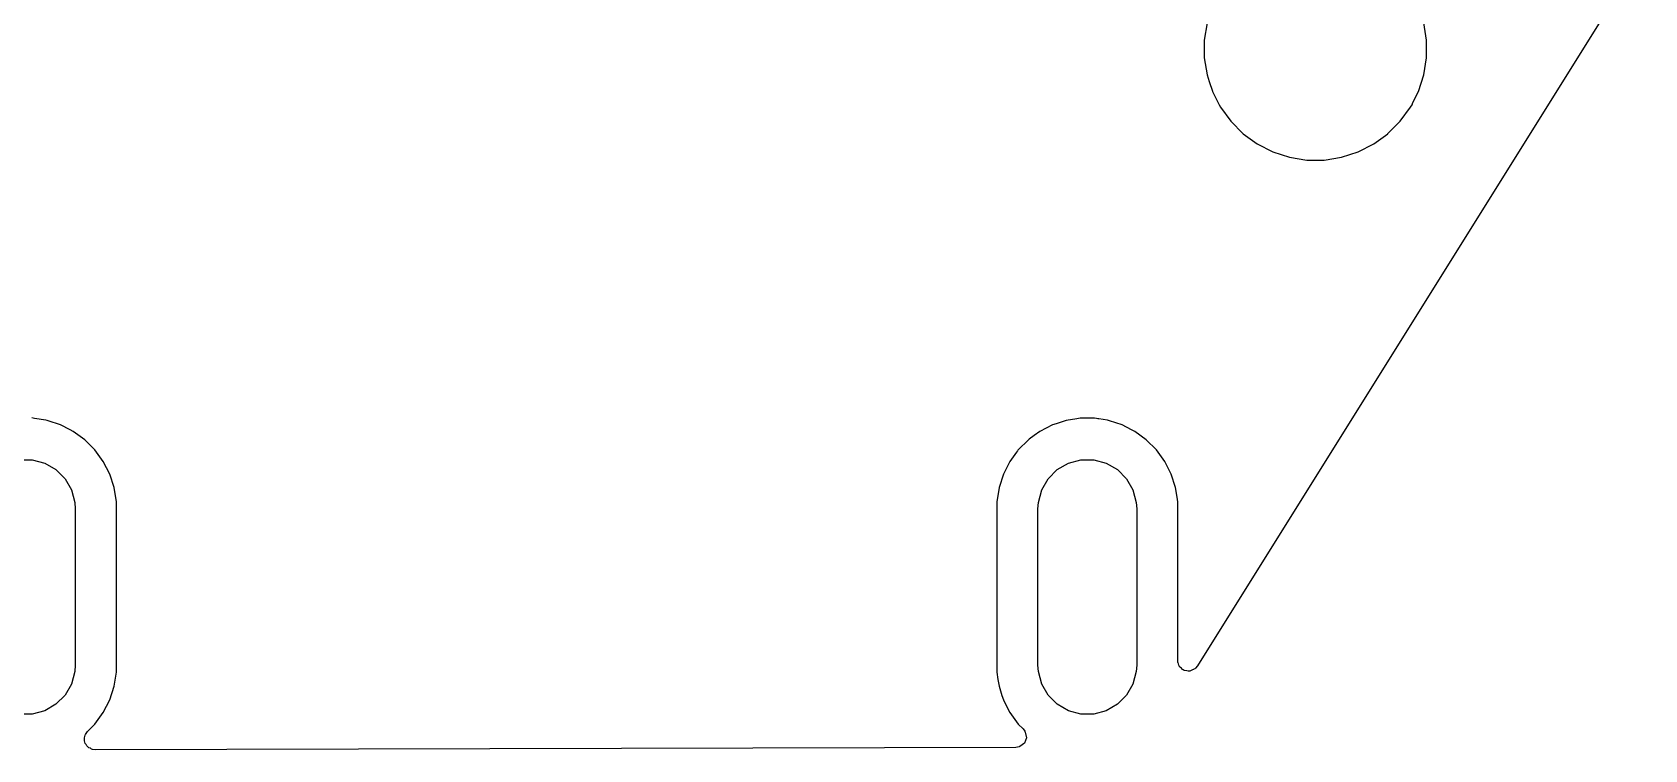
# Model space of a CAD drawing. Header units: millimetres. Extents: x 87.7 to 142.1, y -85.2 to -61.4.
# Drawn here: x 122.31 to 141.9, y -85.12 to -76.4 of the extents above; entities that cross this region are included whole.
import ezdxf

# ---------------------------------------------------------------- set-up
doc = ezdxf.new("R2010")
doc.units = ezdxf.units.MM
doc.layers.add('F.Cu', color=13, linetype='CONTINUOUS', true_color=0xc83434)

msp = doc.modelspace()

# ---------------------------------------------------------------- linework, layer by layer
at = {"layer": 'F.Cu', "linetype": 'CONTINUOUS'}
for p, q in [((141.902059, -75.399353), (136.467111, -84.0999)), ((136.582752, -76.283759), (136.5495, -76.493707)), ((139.2505, -76.493713), (139.217246, -76.283757)), ((136.5495, -76.493707), (136.5495, -76.706291)), ((139.2505, -76.706287), (139.2505, -76.493713)), ((136.5495, -76.706291), (136.582289, -76.913314)), ((139.217246, -76.916243), (139.2505, -76.706287)), ((136.582289, -76.913314), (136.582752, -76.916236)), ((136.582752, -76.916236), (136.582753, -76.916239)), ((136.582753, -76.916239), (136.582754, -76.916243)), ((136.582754, -76.916243), (136.608231, -76.994654)), ((136.608231, -76.994654), (136.647279, -77.114832)), ((139.151557, -77.118412), (139.217246, -76.916243)), ((136.647279, -77.114832), (136.647854, -77.1166)), ((136.647854, -77.1166), (136.648443, -77.118412)), ((136.648443, -77.118412), (136.648445, -77.118416)), ((136.648445, -77.118416), (136.730645, -77.279744)), ((139.08373, -77.251529), (139.151557, -77.118412)), ((136.730645, -77.279744), (136.744951, -77.30782)), ((136.744951, -77.30782), (136.86989, -77.479786)), ((138.930109, -77.479786), (139.055048, -77.30782)), ((139.055047, -77.30782), (139.055051, -77.307816)), ((139.055048, -77.30782), (139.055047, -77.30782)), ((139.055051, -77.307816), (139.055053, -77.30781)), ((139.055053, -77.30781), (139.075445, -77.279744)), ((139.075445, -77.279744), (139.08373, -77.251529)), ((136.86989, -77.479786), (136.869892, -77.479788)), ((136.869892, -77.479788), (137.020216, -77.630112)), ((138.780605, -77.62929), (138.930104, -77.479792)), ((138.930104, -77.479792), (138.930106, -77.479788)), ((138.930106, -77.479788), (138.930109, -77.479786)), ((137.020216, -77.630112), (137.192169, -77.755042)), ((137.192169, -77.755042), (137.192177, -77.755047)), ((137.192177, -77.755047), (137.192179, -77.755048)), ((137.192179, -77.755048), (137.192181, -77.755049)), ((137.192181, -77.755049), (137.192182, -77.75505)), ((137.192182, -77.75505), (137.1922, -77.75506)), ((137.1922, -77.75506), (137.192442, -77.755182)), ((137.192442, -77.755182), (137.381588, -77.851557)), ((138.418412, -77.851557), (138.607816, -77.755051)), ((138.607816, -77.755051), (138.666036, -77.712752)), ((138.666036, -77.712752), (138.779786, -77.630109)), ((138.779786, -77.630109), (138.779788, -77.630106)), ((138.779788, -77.630106), (138.779792, -77.630104)), ((138.779792, -77.630104), (138.779798, -77.630097)), ((138.779798, -77.630097), (138.779848, -77.630062)), ((138.779848, -77.630062), (138.780605, -77.62929)), ((137.381588, -77.851557), (137.583757, -77.917246)), ((137.583757, -77.917246), (137.793713, -77.9505)), ((137.793713, -77.9505), (137.793714, -77.9505)), ((137.793714, -77.9505), (138.006286, -77.9505)), ((138.006286, -77.9505), (138.006287, -77.9505)), ((138.006287, -77.9505), (138.216243, -77.917246)), ((138.216243, -77.917246), (138.418412, -77.851557)), ((122.33489, -81.092711), (122.301168, -81.082284)), ((122.471293, -81.114315), (122.33489, -81.092711)), ((122.4713, -81.114316), (122.471293, -81.114315)), ((122.485697, -81.116597), (122.4713, -81.114316)), ((122.485699, -81.116597), (122.485697, -81.116597)), ((122.485701, -81.116598), (122.485699, -81.116597)), ((122.499216, -81.120989), (122.485701, -81.116598)), ((122.499227, -81.120992), (122.499216, -81.120989)), ((122.650449, -81.170128), (122.499227, -81.120992)), ((134.869862, -81.116739), (134.751071, -81.155338)), ((134.870271, -81.116604), (134.869862, -81.116739)), ((134.870298, -81.116597), (134.870271, -81.116604)), ((135.001725, -81.09578), (134.870298, -81.116597)), ((135.001726, -81.095781), (135.001725, -81.09578)), ((135.041388, -81.0895), (135.001726, -81.095781)), ((135.041389, -81.0895), (135.041388, -81.0895)), ((135.214611, -81.0895), (135.041389, -81.0895)), ((135.214614, -81.0895), (135.214611, -81.0895)), ((135.238407, -81.093268), (135.214614, -81.0895)), ((135.254271, -81.095781), (135.238407, -81.093268)), ((135.268199, -81.097987), (135.254271, -81.095781)), ((135.371306, -81.114317), (135.268199, -81.097987)), ((135.371312, -81.114318), (135.371306, -81.114317)), ((135.385698, -81.116597), (135.371312, -81.114318)), ((135.385699, -81.116597), (135.385698, -81.116597)), ((135.385701, -81.116598), (135.385699, -81.116597)), ((135.399203, -81.120985), (135.385701, -81.116598)), ((135.399215, -81.120988), (135.399203, -81.120985)), ((135.550449, -81.170128), (135.399215, -81.120988)), ((122.76531, -81.228653), (122.650449, -81.170128)), ((122.804788, -81.248768), (122.76531, -81.228653)), ((122.944928, -81.350586), (122.804788, -81.248768)), ((134.480459, -81.300173), (134.422943, -81.341961)), ((134.55121, -81.248768), (134.480459, -81.300173)), ((134.705551, -81.170128), (134.55121, -81.248768)), ((134.705554, -81.170126), (134.705551, -81.170128)), ((134.751069, -81.155338), (134.705554, -81.170126)), ((134.751071, -81.155338), (134.751069, -81.155338)), ((135.66531, -81.228653), (135.550449, -81.170128)), ((135.704788, -81.248768), (135.66531, -81.228653)), ((135.844928, -81.350586), (135.704788, -81.248768)), ((123.067414, -81.473072), (122.944928, -81.350586)), ((123.169232, -81.613212), (123.067414, -81.473072)), ((134.26806, -81.501324), (134.186768, -81.613211)), ((134.26851, -81.500704), (134.26806, -81.501324)), ((134.279965, -81.484936), (134.26851, -81.500704)), ((134.284094, -81.477562), (134.279965, -81.484936)), ((134.415562, -81.346094), (134.284094, -81.477562)), ((134.422943, -81.341961), (134.415562, -81.346094)), ((135.967414, -81.473072), (135.844928, -81.350586)), ((136.069232, -81.613212), (135.967414, -81.473072)), ((122.149684, -81.595133), (122.306316, -81.595133)), ((122.306316, -81.595133), (122.45761, -81.635672)), ((122.45761, -81.635672), (122.593257, -81.713988)), ((122.593257, -81.713988), (122.704012, -81.824743)), ((123.247873, -81.767555), (123.169232, -81.613212)), ((134.186764, -81.613218), (134.108129, -81.767549)), ((134.186765, -81.613215), (134.186764, -81.613218)), ((134.186768, -81.613211), (134.186765, -81.613215)), ((134.651988, -81.824743), (134.762743, -81.713988)), ((134.762743, -81.713988), (134.89839, -81.635672)), ((134.89839, -81.635672), (135.049684, -81.595133)), ((135.049684, -81.595133), (135.206316, -81.595133)), ((135.206316, -81.595133), (135.35761, -81.635672)), ((135.35761, -81.635672), (135.493257, -81.713988)), ((135.493257, -81.713988), (135.604012, -81.824743)), ((136.147873, -81.767555), (136.069232, -81.613212)), ((122.704012, -81.824743), (122.782328, -81.96039)), ((123.301402, -81.932299), (123.247873, -81.767555)), ((134.108129, -81.767549), (134.054596, -81.932305)), ((134.573672, -81.96039), (134.651988, -81.824743)), ((135.604012, -81.824743), (135.682328, -81.96039)), ((136.201402, -81.932299), (136.147873, -81.767555)), ((122.782328, -81.96039), (122.822867, -82.111684)), ((123.3285, -82.103389), (123.301402, -81.932299)), ((123.3285, -84.176611), (123.3285, -82.103389)), ((134.054596, -81.932305), (134.0275, -82.103383)), ((134.0275, -82.103383), (134.0275, -84.176614)), ((134.533133, -82.111684), (134.573672, -81.96039)), ((135.682328, -81.96039), (135.722867, -82.111684)), ((136.223952, -82.074677), (136.201402, -81.932299)), ((136.224588, -82.07869), (136.223952, -82.074677)), ((136.2285, -82.103389), (136.224588, -82.07869)), ((136.2285, -84.040055), (136.2285, -82.103389)), ((122.822867, -82.111684), (122.828, -82.19)), ((122.828, -82.19), (122.828, -84.09)), ((134.528, -82.19), (134.533133, -82.111684)), ((134.528, -84.09), (134.528, -82.19)), ((135.722867, -82.111684), (135.728, -82.19)), ((135.728, -82.19), (135.728, -84.09)), ((136.229807, -84.05801), (136.2285, -84.040055)), ((136.229837, -84.058215), (136.229807, -84.05801)), ((136.239865, -84.092054), (136.229837, -84.058215)), ((122.822867, -84.168316), (122.782328, -84.31961)), ((122.828, -84.09), (122.822867, -84.168316)), ((123.301402, -84.347701), (123.3285, -84.176611)), ((134.0275, -84.176614), (134.041317, -84.263849)), ((134.533133, -84.168316), (134.528, -84.09)), ((134.573672, -84.31961), (134.533133, -84.168316)), ((135.722867, -84.168316), (135.682328, -84.31961)), ((135.728, -84.09), (135.722867, -84.168316)), ((136.245017, -84.097969), (136.239865, -84.092054)), ((136.249095, -84.108649), (136.245017, -84.097969)), ((136.250059, -84.110107), (136.249095, -84.108649)), ((136.270937, -84.127731), (136.250059, -84.110107)), ((136.285753, -84.144743), (136.270937, -84.127731)), ((136.293895, -84.147111), (136.285753, -84.144743)), ((136.303434, -84.155164), (136.293895, -84.147111)), ((136.336372, -84.159469), (136.303434, -84.155164)), ((136.352841, -84.16426), (136.336372, -84.159469)), ((136.359019, -84.162429), (136.352841, -84.16426)), ((136.372714, -84.164219), (136.359019, -84.162429)), ((136.40596, -84.148517), (136.372714, -84.164219)), ((136.419831, -84.144407), (136.40596, -84.148517)), ((136.423379, -84.140291), (136.419831, -84.144407)), ((136.435892, -84.134382), (136.423379, -84.140291)), ((136.438188, -84.13234), (136.435892, -84.134382)), ((136.444342, -84.126867), (136.438188, -84.13234)), ((136.467111, -84.0999), (136.444342, -84.126867)), ((122.704012, -84.455257), (122.593257, -84.566012)), ((122.782328, -84.31961), (122.704012, -84.455257)), ((123.247873, -84.512445), (123.301402, -84.347701)), ((134.041317, -84.263849), (134.044983, -84.286998)), ((134.044983, -84.286998), (134.054598, -84.347701)), ((134.054598, -84.347701), (134.090859, -84.4593)), ((134.090859, -84.4593), (134.108128, -84.512447)), ((134.651988, -84.455257), (134.573672, -84.31961)), ((134.762743, -84.566012), (134.651988, -84.455257)), ((135.604012, -84.455257), (135.493257, -84.566012)), ((135.682328, -84.31961), (135.604012, -84.455257)), ((122.45761, -84.644328), (122.306316, -84.684867)), ((122.593257, -84.566012), (122.45761, -84.644328)), ((123.169232, -84.666788), (123.247873, -84.512445)), ((134.108128, -84.512447), (134.125949, -84.547422)), ((134.125949, -84.547422), (134.186768, -84.666788)), ((134.89839, -84.644328), (134.762743, -84.566012)), ((135.049684, -84.684867), (134.89839, -84.644328)), ((135.35761, -84.644328), (135.206316, -84.684867)), ((135.493257, -84.566012), (135.35761, -84.644328)), ((122.306316, -84.684867), (122.149684, -84.684867)), ((122.977297, -84.897044), (123.067409, -84.806933)), ((123.067409, -84.806932), (123.067414, -84.806928)), ((123.067409, -84.806933), (123.067409, -84.806932)), ((123.067414, -84.806928), (123.169232, -84.666788)), ((134.186768, -84.666788), (134.288586, -84.806928)), ((134.288586, -84.806928), (134.288588, -84.80693)), ((134.288588, -84.80693), (134.34732, -84.865662)), ((135.206316, -84.684867), (135.049684, -84.684867)), ((122.93907, -84.974287), (122.948925, -84.940396)), ((122.941651, -84.991917), (122.93907, -84.974287)), ((122.93916, -85.009568), (122.941651, -84.991917)), ((122.946608, -85.025771), (122.93916, -85.009568)), ((122.949193, -85.043419), (122.946608, -85.025771)), ((122.948925, -84.940396), (122.952049, -84.933508)), ((122.9609, -85.056859), (122.949193, -85.043419)), ((122.952049, -84.933508), (122.977297, -84.897044)), ((134.36433, -85.037577), (134.308398, -85.07945)), ((134.34732, -84.865662), (134.366412, -84.891164)), ((134.388744, -84.972112), (134.36433, -85.037577)), ((134.366412, -84.891164), (134.368469, -84.893912)), ((134.368469, -84.893912), (134.37389, -84.903839)), ((134.37389, -84.903839), (134.388744, -84.972112)), ((122.968344, -85.073051), (122.9609, -85.056859)), ((122.983369, -85.082654), (122.968344, -85.073051)), ((122.995085, -85.096104), (122.983369, -85.082654)), ((123.0122, -85.101081), (122.995085, -85.096104)), ((123.027216, -85.110678), (123.0122, -85.101081)), ((123.038075, -85.113837), (123.027216, -85.110678)), ((123.073031, -85.118773), (123.038075, -85.113837)), ((134.258091, -85.089988), (123.073031, -85.118773)), ((134.301102, -85.082171), (134.258091, -85.089988)), ((134.30839, -85.079453), (134.301102, -85.082171)), ((134.308398, -85.07945), (134.30839, -85.079453))]:
    msp.add_line(p, q, dxfattribs=at)

doc.saveas('drawing.dxf')
